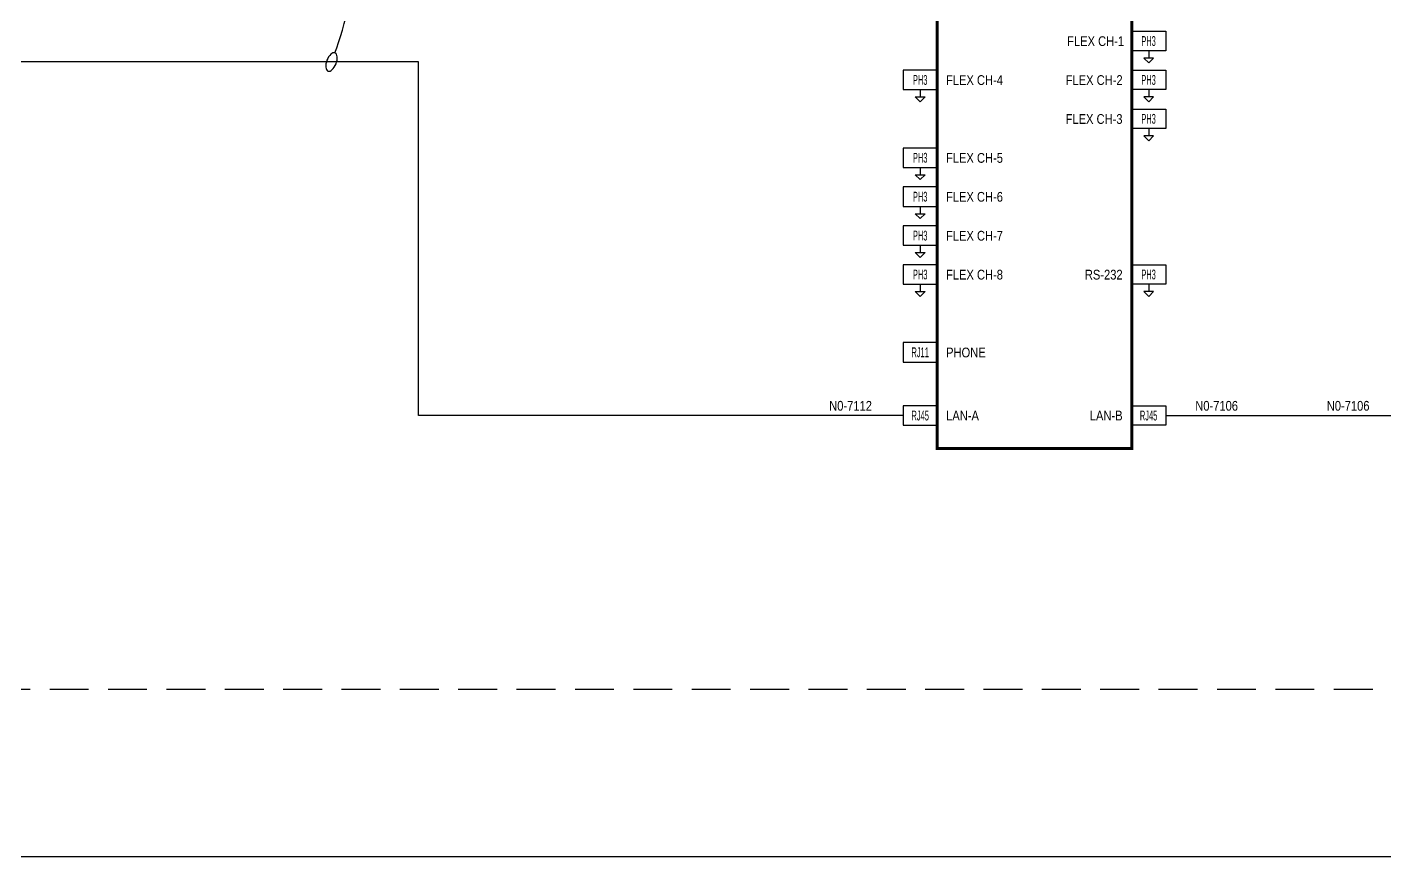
# Model space of a CAD drawing. Extents: x 0 to 120, y 0 to 39.
# Drawn here: x 19.26 to 27.98, y 0 to 5.33 of the extents above; entities that cross this region are included whole.
import ezdxf
from ezdxf import colors
from ezdxf.entities.mleader import LeaderData, LeaderLine
from ezdxf.enums import TextEntityAlignment as Align
from ezdxf.math import Vec2, Vec3

# ---------------------------------------------------------------- set-up
doc = ezdxf.new("R2010")
doc.units = 0
doc.header["$MEASUREMENT"] = 0
doc.linetypes.add('HIDDEN', pattern=[0.375, 0.25, -0.125])
doc.layers.get('0').update_dxf_attribs({"linetype": 'CONTINUOUS'})
doc.layers.get('DEFPOINTS').update_dxf_attribs({"linetype": 'CONTINUOUS'})
for name, color, linetype in [('AV-Func-AudL', 170, 'CONTINUOUS'), ('AV-Func-AudM', 172, 'CONTINUOUS'), ('AV-Func-Ctrl', 210, 'CONTINUOUS'), ('AV-Func-DLAN', 214, 'CONTINUOUS'), ('AV-Func-Tele', 140, 'CONTINUOUS'), ('CABLE-NUM', 7, 'CONTINUOUS'), ('Cable_Riser', 7, 'HIDDEN')]:
    doc.layers.add(name, color=color, linetype=linetype)
doc.styles.add('Cable Number', font='ARIALN.TTF')
doc.styles.add('Connection Detail', font='swisscl.ttf')
doc.styles.add('DimText', font='romans.shx')
doc.styles.add('NARROW', font='ARIALN.TTF')
doc.styles.get("Standard").update_dxf_attribs({"font": 'arial.ttf'})

# ---------------------------------------------------------------- blocks, each defined once
blk = doc.blocks.new('*U49')
at = {"const_width": 0.02}
blk.add_lwpolyline([(0, 0.3819), (1.25, 0.3819), (1.25, -5.6181), (0, -5.6181)], close=True, dxfattribs=at)
for p in [(1.25, 0.0069), (1.25, -0.2431), (1.25, -0.4931), (1.25, -0.7431), (1.25, -0.9931), (1.25, -1.2431), (1.25, -1.4931), (1.25, -1.7431), (1.25, -1.9931), (1.25, -2.2431), (1.25, -2.4931), (1.25, -2.7431), (1.25, -2.9931), (1.25, -3.2431), (1.25, -3.4931), (1.25, -3.7431), (1.25, -3.9931), (1.25, -4.2431), (1.25, -4.4931), (1.25, -4.7431), (1.25, -4.9931), (1.25, -5.2431), (1.25, -5.4931)]:
    blk.add_point(p)
at = {"layer": 'DEFPOINTS'}
for p in [(0, 0), (0, -0.25), (0, -0.5), (0, -0.75), (0, -1), (0, -1.25), (0, -1.5), (0, -1.75), (0, -2), (0, -2.25), (0, -2.5), (0, -2.75), (0, -3), (0, -3.25), (0, -3.5), (0, -3.75), (0, -4), (0, -4.25), (0, -4.5), (0, -4.75), (0, -5), (0, -5.25), (0, -5.5)]:
    blk.add_point(p, dxfattribs=at)
blk.add_attdef('DEVICE', text='', height=0.0938).set_placement((0.625, 0.4444), align=Align.CENTER)
at = {"style": 'NARROW'}
for tag, p in [('MODEL', (0.625, 0.2569)), ('DESC', (0.625, 0.1319))]:
    blk.add_attdef(tag, text='', height=0.08, dxfattribs=at).set_placement(p, align=Align.CENTER)
for tag, p in [('INPUT1', (0.0625, 0.0069)), ('INPUT2', (0.0625, -0.2431)), ('INPUT3', (0.0625, -0.4931)), ('INPUT4', (0.0625, -0.7431)), ('INPUT5', (0.0625, -0.9931)), ('INPUT6', (0.0625, -1.2431)), ('INPUT7', (0.0625, -1.4931)), ('INPUT8', (0.0625, -1.7431)), ('INPUT9', (0.0625, -1.9931)), ('INPUT10', (0.0625, -2.2431)), ('INPUT11', (0.0625, -2.4931)), ('INPUT12', (0.0625, -2.7431)), ('INPUT13', (0.0625, -2.9931)), ('INPUT14', (0.0625, -3.2431)), ('INPUT15', (0.0625, -3.4931)), ('INPUT16', (0.0625, -3.7431)), ('INPUT17', (0.0625, -3.9931)), ('INPUT18', (0.0625, -4.2431)), ('INPUT19', (0.0625, -4.4931)), ('INPUT20', (0.0625, -4.7431)), ('INPUT21', (0.0625, -4.9931)), ('INPUT22', (0.0625, -5.2431)), ('INPUT23', (0.0625, -5.4931))]:
    blk.add_attdef(tag, text='', height=0.0625, dxfattribs=at).set_placement(p, align=Align.MIDDLE_LEFT)
for tag, p in [('OUTPUT1', (1.1875, 0.0069)), ('OUTPUT2', (1.1875, -0.2431)), ('OUTPUT3', (1.1875, -0.4931)), ('OUTPUT4', (1.1875, -0.7431)), ('OUTPUT5', (1.1875, -0.9931)), ('OUTPUT6', (1.1875, -1.2431)), ('OUTPUT7', (1.1875, -1.4931)), ('OUTPUT8', (1.1875, -1.7431)), ('OUTPUT9', (1.1875, -1.9931)), ('OUTPUT10', (1.1875, -2.2431)), ('OUTPUT11', (1.1875, -2.4931)), ('OUTPUT12', (1.1875, -2.7431)), ('OUTPUT13', (1.1875, -2.9931)), ('OUTPUT14', (1.1875, -3.2431)), ('OUTPUT15', (1.1875, -3.4931)), ('OUTPUT16', (1.1875, -3.7431)), ('OUTPUT17', (1.1875, -3.9931)), ('OUTPUT18', (1.1875, -4.2431)), ('OUTPUT19', (1.1875, -4.4931)), ('OUTPUT20', (1.1875, -4.7431)), ('OUTPUT21', (1.1875, -4.9931)), ('OUTPUT22', (1.1875, -5.2431)), ('OUTPUT23', (1.1875, -5.4931))]:
    blk.add_attdef(tag, text='', height=0.0625, dxfattribs=at).set_placement(p, align=Align.MIDDLE_RIGHT)
blk = doc.blocks.new('*U63')
for p, q in [((0, 0.0625), (0.2188, 0.0625)), ((0.0312, 0.0625), (0.1875, 0.0625)), ((0.2188, -0.0625), (0, -0.0625)), ((0.1875, -0.0625), (0.0312, -0.0625)), ((0.1094, -0.0625), (0.1094, -0.1094)), ((0.1406, -0.1094), (0.0781, -0.1094)), ((0.0781, -0.1094), (0.1094, -0.1406)), ((0.1094, -0.1406), (0.1406, -0.1094))]:
    blk.add_line(p, q)
for points in [[(0, 0.0625), (0, -0.0625)], [(0.2188, 0.0625), (0.2188, -0.0625)]]:
    blk.add_lwpolyline(points)
at = {"style": 'DimText'}
blk.add_text('KMM V1.0 (C)', height=9.999999999999999e-52, dxfattribs=at).set_placement((0.2188, 0.0625))
at = {"style": 'Connection Detail', "width": 0.75}
blk.add_attdef('CONNECTOR', text='', height=0.0625, dxfattribs=at).set_placement((0.1064, 0), align=Align.MIDDLE_CENTER)
at = {"style": 'Connection Detail'}
blk.add_attdef('CON-DETAIL', text='', height=0.0625, dxfattribs=at).set_placement((0.2812, -0.1159), align=Align.TOP_LEFT)
at = {"layer": 'CABLE-NUM', "style": 'NARROW'}
blk.add_attdef('DEVICE', text='', height=0.0625, dxfattribs=at).set_placement((-0.0625, 0.0312), align=Align.TOP_RIGHT)
blk = doc.blocks.new('*U50')
for p, q in [((0, 0.0625), (0.2188, 0.0625)), ((0.0312, 0.0625), (0.1875, 0.0625)), ((0.2188, -0.0625), (0, -0.0625)), ((0.1875, -0.0625), (0.0312, -0.0625)), ((0.1094, -0.0625), (0.1094, -0.1094)), ((0.1406, -0.1094), (0.0781, -0.1094)), ((0.0781, -0.1094), (0.1094, -0.1406)), ((0.1094, -0.1406), (0.1406, -0.1094))]:
    blk.add_line(p, q)
for points in [[(0, 0.0625), (0, -0.0625)], [(0.2188, 0.0625), (0.2188, -0.0625)]]:
    blk.add_lwpolyline(points)
at = {"style": 'DimText'}
blk.add_text('KMM V1.0 (C)', height=9.999999999999999e-52, dxfattribs=at).set_placement((0.2188, 0.0625))
at = {"style": 'Connection Detail', "width": 0.75}
blk.add_attdef('CONNECTOR', text='', height=0.0625, dxfattribs=at).set_placement((0.1064, 0), align=Align.MIDDLE_CENTER)
at = {"style": 'Connection Detail'}
blk.add_attdef('CON-DETAIL', text='', height=0.0625, dxfattribs=at).set_placement((0.2812, -0.1159), align=Align.TOP_LEFT)
at = {"layer": 'CABLE-NUM', "style": 'NARROW'}
blk.add_attdef('DEVICE', text='', height=0.0625, dxfattribs=at).set_placement((-0.0625, 0.0312), align=Align.TOP_RIGHT)
blk = doc.blocks.new('*U51')
for p, q in [((0, 0.0625), (0.2188, 0.0625)), ((0.0312, 0.0625), (0.1875, 0.0625)), ((0.2188, -0.0625), (0, -0.0625)), ((0.1875, -0.0625), (0.0312, -0.0625)), ((0.1094, -0.0625), (0.1094, -0.1094)), ((0.1406, -0.1094), (0.0781, -0.1094)), ((0.0781, -0.1094), (0.1094, -0.1406)), ((0.1094, -0.1406), (0.1406, -0.1094))]:
    blk.add_line(p, q)
for points in [[(0, 0.0625), (0, -0.0625)], [(0.2188, 0.0625), (0.2188, -0.0625)]]:
    blk.add_lwpolyline(points)
at = {"style": 'DimText'}
blk.add_text('KMM V1.0 (C)', height=9.999999999999999e-52, dxfattribs=at).set_placement((0.2188, 0.0625))
at = {"style": 'Connection Detail', "width": 0.75}
blk.add_attdef('CONNECTOR', text='', height=0.0625, dxfattribs=at).set_placement((0.1064, 0), align=Align.MIDDLE_CENTER)
at = {"style": 'Connection Detail'}
blk.add_attdef('CON-DETAIL', text='', height=0.0625, dxfattribs=at).set_placement((0.2812, -0.1159), align=Align.TOP_LEFT)
at = {"layer": 'CABLE-NUM', "style": 'NARROW'}
blk.add_attdef('DEVICE', text='', height=0.0625, dxfattribs=at).set_placement((-0.0625, 0.0312), align=Align.TOP_RIGHT)
blk = doc.blocks.new('*U33')
for p, q in [((0, 0.0625), (-0.2188, 0.0625)), ((-0.0313, 0.0625), (-0.1875, 0.0625)), ((-0.2188, -0.0625), (0, -0.0625)), ((-0.1875, -0.0625), (-0.0313, -0.0625)), ((-0.1094, -0.0625), (-0.1094, -0.1094)), ((-0.1406, -0.1094), (-0.0781, -0.1094)), ((-0.1094, -0.1406), (-0.1406, -0.1094)), ((-0.0781, -0.1094), (-0.1094, -0.1406))]:
    blk.add_line(p, q)
for points in [[(-0.2188, 0.0625), (-0.2188, -0.0625)], [(0, 0.0625), (0, -0.0625)]]:
    blk.add_lwpolyline(points)
at = {"style": 'DimText'}
blk.add_text('KMM V1.0 (C)', height=9.999999999999999e-52, dxfattribs=at).set_placement((-0.2188, 0.0625))
at = {"style": 'Connection Detail', "width": 0.75}
blk.add_attdef('CONNECTOR', text='', height=0.0625, dxfattribs=at).set_placement((-0.1094, 0), align=Align.MIDDLE_CENTER)
at = {"style": 'Connection Detail'}
blk.add_attdef('CON-DETAIL', text='', height=0.0625, dxfattribs=at).set_placement((-0.2812, -0.1159), align=Align.TOP_RIGHT)
at = {"layer": 'CABLE-NUM', "style": 'NARROW'}
blk.add_attdef('DEVICE', text='', height=0.0625, dxfattribs=at).set_placement((0.0625, 0.0312), align=Align.TOP_LEFT)
blk = doc.blocks.new('*U60')
for p, q in [((0, 0.0625), (-0.2188, 0.0625)), ((-0.0313, 0.0625), (-0.1875, 0.0625)), ((-0.2188, -0.0625), (0, -0.0625)), ((-0.1875, -0.0625), (-0.0313, -0.0625))]:
    blk.add_line(p, q)
for points in [[(-0.2188, 0.0625), (-0.2188, -0.0625)], [(0, 0.0625), (0, -0.0625)]]:
    blk.add_lwpolyline(points)
at = {"style": 'DimText'}
blk.add_text('KMM V1.0 (C)', height=9.999999999999999e-52, dxfattribs=at).set_placement((-0.2188, 0.0625))
at = {"style": 'Connection Detail', "width": 0.75}
blk.add_attdef('CONNECTOR', text='', height=0.0625, dxfattribs=at).set_placement((-0.1094, 0), align=Align.MIDDLE_CENTER)
at = {"style": 'Connection Detail'}
blk.add_attdef('CON-DETAIL', text='', height=0.0625, dxfattribs=at).set_placement((-0.2812, -0.1159), align=Align.TOP_RIGHT)
at = {"layer": 'CABLE-NUM', "style": 'NARROW'}
blk.add_attdef('DEVICE', text='', height=0.0625, dxfattribs=at).set_placement((0.0625, 0.0312), align=Align.TOP_LEFT)
blk = doc.blocks.new('*U61')
for p, q in [((0, 0.0625), (-0.2188, 0.0625)), ((-0.0313, 0.0625), (-0.1875, 0.0625)), ((-0.2188, -0.0625), (0, -0.0625)), ((-0.1875, -0.0625), (-0.0313, -0.0625))]:
    blk.add_line(p, q)
for points in [[(-0.2188, 0.0625), (-0.2188, -0.0625)], [(0, 0.0625), (0, -0.0625)]]:
    blk.add_lwpolyline(points)
at = {"style": 'DimText'}
blk.add_text('KMM V1.0 (C)', height=9.999999999999999e-52, dxfattribs=at).set_placement((-0.2188, 0.0625))
at = {"style": 'Connection Detail', "width": 0.75}
blk.add_attdef('CONNECTOR', text='', height=0.0625, dxfattribs=at).set_placement((-0.1094, 0), align=Align.MIDDLE_CENTER)
at = {"style": 'Connection Detail'}
blk.add_attdef('CON-DETAIL', text='', height=0.0625, dxfattribs=at).set_placement((-0.2812, -0.1159), align=Align.TOP_RIGHT)
at = {"layer": 'CABLE-NUM', "style": 'NARROW'}
blk.add_attdef('DEVICE', text='', height=0.0625, dxfattribs=at).set_placement((0.0625, 0.0312), align=Align.TOP_LEFT)
blk = doc.blocks.new('*U62')
for p, q in [((0, 0.0625), (0.2188, 0.0625)), ((0.0312, 0.0625), (0.1875, 0.0625)), ((0.2188, -0.0625), (0, -0.0625)), ((0.1875, -0.0625), (0.0312, -0.0625)), ((0.1094, -0.0625), (0.1094, -0.1094)), ((0.1406, -0.1094), (0.0781, -0.1094)), ((0.0781, -0.1094), (0.1094, -0.1406)), ((0.1094, -0.1406), (0.1406, -0.1094))]:
    blk.add_line(p, q)
for points in [[(0, 0.0625), (0, -0.0625)], [(0.2188, 0.0625), (0.2188, -0.0625)]]:
    blk.add_lwpolyline(points)
at = {"style": 'DimText'}
blk.add_text('KMM V1.0 (C)', height=9.999999999999999e-52, dxfattribs=at).set_placement((0.2188, 0.0625))
at = {"style": 'Connection Detail', "width": 0.75}
blk.add_attdef('CONNECTOR', text='', height=0.0625, dxfattribs=at).set_placement((0.1064, 0), align=Align.MIDDLE_CENTER)
at = {"style": 'Connection Detail'}
blk.add_attdef('CON-DETAIL', text='', height=0.0625, dxfattribs=at).set_placement((0.2812, -0.1159), align=Align.TOP_LEFT)
at = {"layer": 'CABLE-NUM', "style": 'NARROW'}
blk.add_attdef('DEVICE', text='', height=0.0625, dxfattribs=at).set_placement((-0.0625, 0.0312), align=Align.TOP_RIGHT)
blk = doc.blocks.new('*U45')
for p, q in [((0, 0.0625), (0.2188, 0.0625)), ((0.0312, 0.0625), (0.1875, 0.0625)), ((0.2188, -0.0625), (0, -0.0625)), ((0.1875, -0.0625), (0.0312, -0.0625))]:
    blk.add_line(p, q)
for points in [[(0, 0.0625), (0, -0.0625)], [(0.2188, 0.0625), (0.2188, -0.0625)]]:
    blk.add_lwpolyline(points)
at = {"style": 'DimText'}
blk.add_text('KMM V1.0 (C)', height=9.999999999999999e-52, dxfattribs=at).set_placement((0.2188, 0.0625))
at = {"style": 'Connection Detail', "width": 0.75}
blk.add_attdef('CONNECTOR', text='', height=0.0625, dxfattribs=at).set_placement((0.1064, 0), align=Align.MIDDLE_CENTER)
at = {"style": 'Connection Detail'}
blk.add_attdef('CON-DETAIL', text='', height=0.0625, dxfattribs=at).set_placement((0.2812, -0.1159), align=Align.TOP_LEFT)
at = {"layer": 'CABLE-NUM', "style": 'NARROW'}
blk.add_attdef('DEVICE', text='', height=0.0625, dxfattribs=at).set_placement((-0.0625, 0.0312), align=Align.TOP_RIGHT)
blk = doc.blocks.new('*U113')
at = {"layer": 'CABLE-NUM', "style": 'Cable Number'}
blk.add_attdef('CABLE-NUM', text='', height=0.0625, dxfattribs=at).set_placement((-0.3285, 0.0625), align=Align.MIDDLE_CENTER)
blk = doc.blocks.new('ellipse')
at = {"color": 0, "extrusion": (0, 0, -1)}
blk.add_ellipse((0, 0), major_axis=(1, 0), ratio=0.5, dxfattribs=at)
blk = doc.blocks.new('*U44')
at = {"layer": 'CABLE-NUM', "style": 'Cable Number'}
blk.add_attdef('CABLE-NUM', text='', height=0.0625, dxfattribs=at).set_placement((0.3362, 0.0625), align=Align.MIDDLE_CENTER)
blk = doc.blocks.new('Cable Number V1')
at = {"layer": 'CABLE-NUM', "style": 'Cable Number'}
blk.add_attdef('CABLE-NUM', text='', height=0.0625, dxfattribs=at).set_placement((-0.3285, 0.0625), align=Align.MIDDLE_CENTER)

msp = doc.modelspace()

# ---------------------------------------------------------------- linework, layer by layer
at = {"layer": 'AV-Func-Ctrl'}
msp.add_lwpolyline([(24.8886, 2.8349), (21.7752, 2.8349), (21.7752, 5.1064), (15.9111, 5.1064)], dxfattribs=at)
at = {"layer": 'AV-Func-DLAN'}
msp.add_lwpolyline([(26.5761, 2.8349), (28.0761, 2.8349)], dxfattribs=at)
at = {"layer": 'Cable_Riser'}
msp.add_lwpolyline([(25.0965, 15.7053), (25.0965, 24.5714), (19.38, 24.5714), (19.38, 6.7091), (8.5303, 6.7091), (8.5303, 1.0773), (31.745, 1.0773), (31.745, 15.7053), (25.1808, 15.7053)], close=True, dxfattribs=at)
at = {"layer": 'DEFPOINTS'}
msp.add_lwpolyline([(0, 29.3), (36.7, 29.3), (36.7, 0), (0, 0)], close=True, dxfattribs=at)

# ---------------------------------------------------------------- block references
ref = msp.add_blockref('*U49', (25.1074, 8.2411))
ref.add_attrib('DEVICE', 'DAP-01', dxfattribs={"height": 0.09375}).set_placement((25.7324, 8.6855), align=Align.CENTER)
ref.add_attrib('MODEL', 'QSC Q-SYS CORE 110F', dxfattribs={"height": 0.08, "style": 'NARROW'}).set_placement((25.7324, 8.498), align=Align.CENTER)
ref.add_attrib('DESC', 'AUDIO DSP', dxfattribs={"height": 0.08, "style": 'NARROW'}).set_placement((25.7324, 8.373), align=Align.CENTER)
at = {"layer": 'AV-Func-AudL'}
ref = msp.add_blockref('*U33', (25.1074, 4.9911), dxfattribs=at)
ref.add_attrib('CONNECTOR', 'PH3', dxfattribs={"layer": '0', "height": 0.0625, "style": 'Connection Detail', "width": 0.75}).set_placement((24.998, 4.9911), align=Align.MIDDLE_CENTER)
ref.add_attrib('DEVICE_001', 'FLEX CH-4', (25.1639, 4.9588), dxfattribs={"layer": 'CABLE-NUM', "height": 0.0625, "style": 'NARROW'})
ref = msp.add_blockref('*U33', (25.1074, 4.4911), dxfattribs=at)
ref.add_attrib('CONNECTOR', 'PH3', dxfattribs={"layer": '0', "height": 0.0625, "style": 'Connection Detail', "width": 0.75}).set_placement((24.998, 4.4911), align=Align.MIDDLE_CENTER)
ref.add_attrib('DEVICE_001', 'FLEX CH-5', (25.1639, 4.4588), dxfattribs={"layer": 'CABLE-NUM', "height": 0.0625, "style": 'NARROW'})
ref = msp.add_blockref('*U33', (25.1074, 4.2411), dxfattribs=at)
ref.add_attrib('CONNECTOR', 'PH3', dxfattribs={"layer": '0', "height": 0.0625, "style": 'Connection Detail', "width": 0.75}).set_placement((24.998, 4.2411), align=Align.MIDDLE_CENTER)
ref.add_attrib('DEVICE_001', 'FLEX CH-6', (25.1639, 4.2088), dxfattribs={"layer": 'CABLE-NUM', "height": 0.0625, "style": 'NARROW'})
ref = msp.add_blockref('*U33', (25.1074, 3.9911), dxfattribs=at)
ref.add_attrib('CONNECTOR', 'PH3', dxfattribs={"layer": '0', "height": 0.0625, "style": 'Connection Detail', "width": 0.75}).set_placement((24.998, 3.9911), align=Align.MIDDLE_CENTER)
ref.add_attrib('DEVICE_001', 'FLEX CH-7', (25.1639, 3.9588), dxfattribs={"layer": 'CABLE-NUM', "height": 0.0625, "style": 'NARROW'})
ref = msp.add_blockref('*U33', (25.1074, 3.7411), dxfattribs=at)
ref.add_attrib('CONNECTOR', 'PH3', dxfattribs={"layer": '0', "height": 0.0625, "style": 'Connection Detail', "width": 0.75}).set_placement((24.998, 3.7411), align=Align.MIDDLE_CENTER)
ref.add_attrib('DEVICE_001', 'FLEX CH-8', (25.1639, 3.7088), dxfattribs={"layer": 'CABLE-NUM', "height": 0.0625, "style": 'NARROW'})
at = {"layer": 'AV-Func-AudM'}
ref = msp.add_blockref('*U63', (26.3574, 5.2411), dxfattribs=at)
ref.add_attrib('CONNECTOR', 'PH3', dxfattribs={"layer": '0', "height": 0.0625, "style": 'Connection Detail', "width": 0.75}).set_placement((26.4653, 5.2411), align=Align.MIDDLE_CENTER)
ref.add_attrib('DEVICE_001', 'FLEX CH-1', (25.9422, 5.2088), dxfattribs={"layer": 'CABLE-NUM', "height": 0.0625, "style": 'NARROW'})
ref = msp.add_blockref('*U50', (26.3574, 4.9911), dxfattribs=at)
ref.add_attrib('CONNECTOR', 'PH3', dxfattribs={"layer": '0', "height": 0.0625, "style": 'Connection Detail', "width": 0.75}).set_placement((26.4653, 4.9911), align=Align.MIDDLE_CENTER)
ref.add_attrib('DEVICE_001', 'FLEX CH-2', (25.9327, 4.9588), dxfattribs={"layer": 'CABLE-NUM', "height": 0.0625, "style": 'NARROW'})
ref = msp.add_blockref('*U51', (26.3574, 4.7411), dxfattribs=at)
ref.add_attrib('CONNECTOR', 'PH3', dxfattribs={"layer": '0', "height": 0.0625, "style": 'Connection Detail', "width": 0.75}).set_placement((26.4653, 4.7411), align=Align.MIDDLE_CENTER)
ref.add_attrib('DEVICE_001', 'FLEX CH-3', (25.9323, 4.7088), dxfattribs={"layer": 'CABLE-NUM', "height": 0.0625, "style": 'NARROW'})
at = {"layer": 'AV-Func-Ctrl'}
ref = msp.add_blockref('*U62', (26.3574, 3.7411), dxfattribs=at)
ref.add_attrib('CONNECTOR', 'PH3', dxfattribs={"layer": '0', "height": 0.0625, "style": 'Connection Detail', "width": 0.75}).set_placement((26.4653, 3.7411), align=Align.MIDDLE_CENTER)
ref.add_attrib('DEVICE_001', 'RS-232', (26.056, 3.7088), dxfattribs={"layer": 'CABLE-NUM', "height": 0.0625, "style": 'NARROW'})
at = {"layer": 'AV-Func-DLAN'}
ref = msp.add_blockref('*U60', (25.1074, 2.8349), dxfattribs=at)
ref.add_attrib('CONNECTOR', 'RJ45', dxfattribs={"layer": '0', "height": 0.0625, "style": 'Connection Detail', "width": 0.75}).set_placement((24.998, 2.8349), align=Align.MIDDLE_CENTER)
ref.add_attrib('DEVICE_001', 'LAN-A', (25.1648, 2.8036), dxfattribs={"layer": 'CABLE-NUM', "height": 0.0625, "style": 'NARROW'})
ref = msp.add_blockref('*U45', (26.3574, 2.8349), dxfattribs=at)
ref.add_attrib('CONNECTOR', 'RJ45', dxfattribs={"layer": '0', "height": 0.0625, "style": 'Connection Detail', "width": 0.75}).set_placement((26.4656, 2.8349), align=Align.MIDDLE_CENTER)
ref.add_attrib('DEVICE_001', 'LAN-B', (26.0878, 2.8036), dxfattribs={"layer": 'CABLE-NUM', "height": 0.0625, "style": 'NARROW'})
at = {"layer": 'AV-Func-Tele'}
ref = msp.add_blockref('*U61', (25.1074, 3.2411), dxfattribs=at)
ref.add_attrib('CONNECTOR', 'RJ11', dxfattribs={"layer": '0', "height": 0.0625, "style": 'Connection Detail', "width": 0.75}).set_placement((24.998, 3.2411), align=Align.MIDDLE_CENTER)
ref.add_attrib('DEVICE_001', 'PHONE', (25.1644, 3.2088), dxfattribs={"layer": 'CABLE-NUM', "height": 0.0625, "style": 'NARROW'})
at = {"layer": 'CABLE-NUM'}
ref = msp.add_blockref('*U113', (24.8886, 2.8349), dxfattribs=at)
ref.add_attrib('CABLE-NUM', 'N0-7112', dxfattribs={"height": 0.0625, "style": 'Cable Number'}).set_placement((24.5507, 2.8974), align=Align.MIDDLE_CENTER)
ref = msp.add_blockref('*U44', (26.5761, 2.8349), dxfattribs=at)
ref.add_attrib('CABLE-NUM', 'N0-7106', dxfattribs={"height": 0.0625, "style": 'Cable Number'}).set_placement((26.9027, 2.8974), align=Align.MIDDLE_CENTER)
msp.add_blockref('Cable Number V1', (28.0761, 2.8349), dxfattribs=at).add_auto_attribs({'CABLE-NUM': 'N0-7106'})

# ---------------------------------------------------------------- leaders
ml = msp.add_multileader_mtext('Standard')
ml.set_content("CTG03967\\P6' PATCH CABLE", color=256)
ml.set_leader_properties()
ml.set_arrow_properties(name='ellipse')
ml.build(insert=Vec2(0, 0))
ml.multileader.update_dxf_attribs({"leader_type": 2, "text_left_attachment_type": 2, "text_right_attachment_type": 2, "dogleg_length": 0.36, "arrow_head_size": 0.0625})
ctx = ml.context
ctx.base_point, ctx.char_height, ctx.arrow_head_size, ctx.landing_gap_size, ctx.plane_origin = Vec3(21.7279, 5.9174), 0.0625, 0.0625, 0.0625, Vec3(21.2157, 5.0492)
ctx.left_attachment, ctx.right_attachment = 2, 2
notes = []
notes.append((ctx, [(0, (1, 1, 0), (21.3679, 5.9174), (1, 0), 0.36, [(0, [(21.2157, 5.1064), (21.6076, 6.1257)], 0, [])])]))
ctx.mtext.insert, ctx.mtext.flow_direction = Vec3(21.7904, 6.0023), 5
for ctx, leaders in notes:
    for number, flags, end, landing, length, lines in leaders:
        leader = LeaderData()
        leader.index, (leader.has_last_leader_line, leader.has_dogleg_vector, leader.attachment_direction) = number, flags
        leader.last_leader_point, leader.dogleg_vector, leader.dogleg_length = Vec3(end), Vec3(landing), length
        for number, points, colour, breaks in lines:
            line = LeaderLine()
            line.index, line.vertices, line.color, line.breaks = number, Vec3.list(points), colors.encode_raw_color(colour), breaks
            leader.lines.append(line)
        ctx.leaders.append(leader)

doc.saveas('drawing.dxf')
